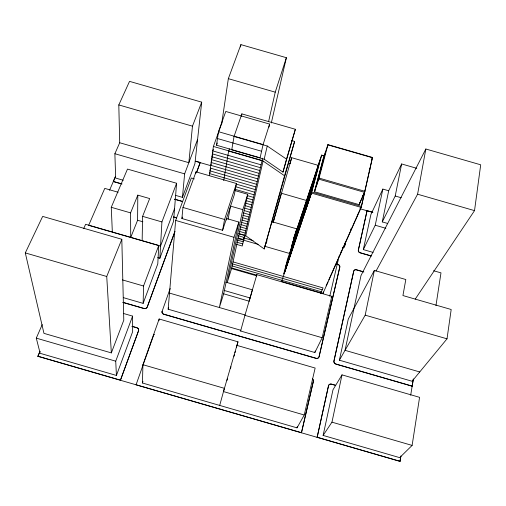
<?xml version="1.0" encoding="UTF-8"?>
<svg xmlns="http://www.w3.org/2000/svg" width="506" height="506" viewBox="0 0 506 506"><rect width="100%" height="100%" fill="white"/><g stroke="black" fill="none" stroke-linecap="round" stroke-linejoin="round"><path stroke-width="0.76" d="M157.581 257.662L159.845 258.313L173.539 221.369L176.6 183.267L127.48 169.086L111.263 207.296L112.345 232.159L130.719 237.472L137.594 220.255L137.803 195.139L149.656 198.561L142.597 216.353L142.154 240.78L160.541 246.099L174.564 208.554M123.527 297.686L143.141 303.372L143.546 286.01L158.764 245.442L85.609 224.285L83.73 228.56M236.985 345.402L315.143 368.045L304.239 414.996L297.028 427.855L142.445 383.004L142.932 364.712L159.15 318.989L237.972 341.822L236.378 347.584M158.764 245.442L157.783 263.866L143.141 303.372M159.845 258.313L161.92 221.932L176.6 183.267M159.055 320.526L159.15 318.989M322.177 337.73L244.936 315.371L256.852 274.663L331.791 296.333L322.177 337.73L314.865 352.524L240.616 331.019L240.837 330.266L168.15 309.217L175.652 220.433L191.319 177.998L194.329 178.865M175.607 195.379L182.438 197.353L184.639 173.862L197.587 139.428M181.888 218.51L182.957 207.46L196.031 171.863L236.466 183.533L234.303 194.778L222.602 230.274L181.888 218.51L182.426 217.042M201.704 102.155L192.47 126.165L188.839 162.692L119.707 142.743L118.802 104.932L129.536 81.365L201.704 102.155L194.899 163.723L182.438 197.353M195.854 173.394L196.031 171.863M195.841 161.218L200.218 162.477L196.809 171.888M415.217 299.135L474.527 210.629L480.7 164.804L425.837 149.004L360.999 275.536L345.041 350.329L419.74 371.954M209.332 175.639L213.405 146.443L221.976 122.673M447.019 338.83L451.188 309.501L402.934 295.555L405.812 279.521L374.345 270.425L348.305 318.982L339.387 360.196L412.08 381.252L447.019 338.83L365.193 315.162L339.387 360.196M269.628 124.09L263.088 144.558L260.109 157.79L216.517 145.222L218.478 131.693L225.777 111.459L269.628 124.09L268.933 127.12M221.634 123.976L228.339 78.664L240.9 44.623L286.39 57.703L271.311 122.964M435.957 305.599L440.985 272.867L433.598 270.735M412.112 445.413L419.582 397.337L342.005 374.864L332.992 389.759L323.113 435.419L399.683 457.639L412.112 445.413L331.961 422.162L323.113 435.419M240.527 46.95L240.9 44.623M39.847 351.6L37.893 356.313L399.993 461.377L400.872 455.931M410.689 395.224L413.332 378.88M399.993 461.377L400.878 456.342M363.871 272.038L356.458 269.894A2.435 2.068 26.3 0 0 353.694 271.254L333.922 361.082A2.612 2.347 33.7 0 0 335.895 364.124L412.143 386.211L413.263 379.728M223.715 180.585L228.649 151.092L229.427 148.853M234.05 136.449L231.742 149.858L264.176 159.213L282.974 172.116L295.359 129.283L241.868 113.875L234.05 136.449L267.25 146.013L286.51 159.143L282.974 172.116M241.457 116.152L241.868 113.875M222.602 230.274L224.569 219.477L236.466 183.533M375.99 271.14L417.595 194.215L425.837 149.004M226.195 220.047L226.486 218.497L238.864 222.071L223.671 293.79L219.37 307.528L234.006 237.295L238.864 222.071M228.086 219.25L230.565 206.119L242.823 209.655L227.194 282.55L231.571 268.578L247.731 194.279L234.942 190.585M387.564 223.431L382.27 221.906L395.218 196.012L401.631 163.957L416.761 168.321M365.193 315.162L374.345 270.425M382.27 221.906L388.69 190.762L401.631 163.957M331.961 422.162L342.005 374.864M373.105 252.412L363.321 249.584L375.224 225.233L382.859 189.08L388.69 190.762M363.321 249.584L370.904 214.506L382.859 189.08M335.655 385.414L331.512 384.212A2.663 2.422 37.1 0 0 328.464 385.882L317.142 437.336L328.52 385.781A2.663 2.422 37.1 0 1 331.575 384.111L335.712 385.313M372.922 212.305L367.071 210.616L358.381 250.103A2.391 2.005 25.3 0 0 360.234 252.741L371.214 255.91M268.623 121.472L275.245 92.168L286.39 57.703M362.65 195.234L362.132 197.53L364.858 191.293L319.084 178.093L314.479 191.761L359.203 204.664L364.598 192.356L318.799 179.149L327.951 144.634L372.479 157.467L361.461 206.372L354.991 220.939M324.669 155.956L321.658 155.089L311.481 193.077L281.589 281.488L322.948 293.448L361.195 207.422L372.403 157.708L327.882 144.88M359.203 204.664L359.722 202.381M357.299 215.739L357.647 214.196M262.627 158.176L242.254 246.017L236.277 244.29M351.031 228.75L350.506 231.021L352.726 226.03M291.595 140.548L294.631 141.421L264.208 248.958L245.739 235.764L263.082 161.022L228.649 151.092M345.155 243.07L345.509 241.545M345.63 241.849L344.605 246.27A2.385 2.005 23.4 0 1 342.733 247.681M312.449 378.975A2.65 2.435 34 0 1 313.322 381.492L301.45 432.788L313.372 381.391A2.65 2.435 33.9 0 0 312.499 378.874M345.687 241.716L344.662 246.144A2.391 2.005 23.4 0 1 342.79 247.554M264.176 159.213L267.25 146.013M329.773 296.181L338.21 260.09M339.071 256.763L339.431 255.233M341.063 252.285L341.417 250.748M343.087 247.719L343.441 246.207M297.028 427.855L297.383 426.337M314.865 352.524L315.219 351.006M322.948 293.448L323.309 291.93M316.889 184.481L325.719 151.237M314.751 190.718L323.536 157.689M314.479 191.761L323.473 157.923L327.951 144.634M304.055 214.816L313.758 178.763M304.928 212.235L314.656 176.082M305.807 209.629L315.561 173.375M306.699 207.005L316.471 170.642M307.597 204.342L317.388 167.878M308.502 201.66L318.325 165.082M309.419 198.947L319.261 162.262M310.349 196.201L320.209 159.415M292.727 248.326L302.107 213.715M293.486 246.08L302.892 211.369M294.258 243.816L303.682 209.003M295.03 241.526L304.479 206.612M295.808 239.218L305.282 204.203M296.598 236.884L306.092 201.767M297.395 234.525L306.914 199.307M298.198 232.146L307.743 196.828M299.008 229.743L308.578 194.317M299.83 227.314L309.419 191.787M300.659 224.866L310.273 189.238M301.494 222.393L311.133 186.657M302.341 219.889L312 184.051M303.195 217.365L312.872 181.42M283.632 273.974L284.252 271.716M284.657 270.217L288.275 256.959M290.362 250.906L284.157 273.702L311.753 192.033L361.461 206.372M291.81 245.587L292.847 241.786M284.834 271.69L293.961 238.162M285.517 269.666L294.669 236.036M286.213 267.617L296.756 228.851L271.728 221.628M286.908 265.555L296.105 231.729M287.61 263.468L296.832 229.547M288.325 261.368L297.566 227.346M289.04 259.243L298.306 225.126M289.767 257.099L299.052 222.887M290.495 254.935L299.805 220.622M291.235 252.753L300.564 218.345M291.981 250.552L301.336 216.043M219.693 405.414L224.386 388.33L142.932 364.712M240.616 331.019L245.056 314.966L169.51 293.1M233.962 356.332L234.423 354.662M234.967 352.688L235.372 351.234M249.287 300.956L252.412 289.843L225.695 282.114M256.428 276.181L256.852 274.663M264.208 248.958L284.543 175.765L294.631 141.421M266.2 243.411L267.016 240.495M318.223 165.354L291.69 157.701L273.752 220.249L272.241 219.813M290.008 163.685L291.69 157.701M237.972 341.822L223.494 391.574L304.239 414.996M226.998 380.411L227.441 378.893M230.534 368.286L230.976 366.768M273.91 219.718L273.038 222.703L281.311 193.222L307.009 200.635M286.51 159.143L295.359 129.283M244.139 238.845L245.049 235.91M244.91 235.252L244.221 237.466L238.244 235.739M245.094 235.22L243.721 239.629L238.421 238.098M242.823 209.655L247.731 194.279M293.644 238.212L294.359 236.055M294.84 234.613L296.756 228.851M293.259 240.268L321.658 155.089M285.58 266.833L290.027 253.595L264.258 246.144M168.15 309.217L168.669 307.743M142.445 383.004L142.97 381.511M143.913 362.568L136.07 384.8L301.506 432.7M144.134 362.056L145.013 359.462M145.235 358.956L145.892 356.989M146.107 356.483L146.987 353.909M147.202 353.403L150.446 344.143M150.661 343.536L151.522 341.114M151.73 340.627L152.591 338.103M152.793 337.622L153.653 335.105A2.65 2.429 -2.8 0 1 154.128 334.308M170.187 288.477L162.116 311.329A2.6 2.353 0.4 0 0 163.805 314.283L316.016 358.368A2.6 2.353 30.8 0 0 319.039 356.774L339.754 267.231A2.429 2.068 24.3 0 0 337.907 264.53L336.42 264.107M211.299 163.849L210.774 165.31L257.687 178.846M210.774 168.688L210.003 170.87L256.441 184.266M210.135 172.16L209.617 173.609L255.827 186.942M212.76 154.551L211.97 156.759L259.603 170.497M216.517 145.222L217.314 142.996M212.356 157.436L211.565 159.637L258.958 173.311M211.691 161.028L211.166 162.489L258.319 176.088M213.317 149.428L212.786 150.908L260.913 164.792M212.906 152.376L212.375 153.849L260.255 167.657M132.053 326.414L136.867 327.812A2.663 2.416 -5.8 0 1 138.536 330.842L120.422 380.259L138.536 330.728A2.663 2.416 -5.8 0 0 136.867 327.692L132.053 326.294M174.905 231.527L147.271 306.902A2.606 2.34 -2.4 0 1 143.976 308.42L122.933 302.322M196.821 171.743L200.218 162.477M174.893 231.666L147.271 307.028A2.606 2.34 -2.5 0 1 143.97 308.54L122.939 302.449M42.238 324.567L36.287 338.141L40.157 353.321L116.424 375.452L132.648 331.696L132.61 316.117L123.565 313.499M116.424 375.452L115.722 361.176L132.61 316.117M111.345 352.903L123.787 320.184L121.819 239.287L42.668 216.397L25.3 252.918L43.952 333.359L111.345 352.903L106.734 276.491L121.819 239.287M130.719 237.472L130.58 212.874L137.803 195.139M371.568 159.618L372.479 157.467M369.279 170.395L369.88 168.985M369.184 170.661L369.804 169.219M121.326 183.887L113.306 181.572L115.476 176.392M37.893 356.313L40.082 351.234M109.549 190.281L115.494 176.505M359.462 203.614L361.834 198.207M320.538 293.632L323.043 287.92L233.057 261.899M123.262 180.262L115.672 178.068L114.875 153.723L119.707 142.743M326.155 285.846L327.901 281.918M328.78 279.926L332.404 271.773M332.714 271.077L338.09 258.964M338.337 258.414L340.064 254.537M340.31 253.974L344.118 245.404M344.377 244.822L346.205 240.704M346.471 240.11L350.234 231.634M353.005 225.398L354.706 221.577M367.071 210.616L358.318 250.23A2.391 2.005 25.3 0 0 360.177 252.867L371.145 256.036M331.139 297.718L331.791 296.333M228.339 78.664L275.245 92.168M321.595 155.323L324.605 156.19M218.478 131.693L263.088 144.558M118.802 104.932L192.47 126.165M417.595 194.215L474.527 210.629M217.485 138.536L261.583 151.25M288.528 163.147L290.033 163.577M395.218 196.012L401.29 197.764M213.405 146.443L261.912 160.434M311.481 193.077L361.195 207.422M195.398 161.243L210.566 165.614M359.911 208.7L372.043 212.204M210.388 168.106L257.061 181.572M279.179 195.158L280.685 195.594M236.372 184.146L255.22 189.586M375.224 225.233L385.838 228.295M235.866 186.79L254.619 192.204M114.875 153.723L184.639 173.862M235.05 189.32L254.018 194.797M247.39 195.62L253.43 197.365M246.833 198.169L252.848 199.908M246.289 200.699L252.266 202.425M245.644 203.172L251.697 204.917M245.106 205.651L251.128 207.39M244.569 208.105L250.565 209.832M243.943 210.502L250.008 212.254M243.418 212.912L249.458 214.658M242.899 215.297L248.914 217.036M242.387 217.662L248.37 219.389M113.306 181.426L122.054 183.95M174.576 199.117L182.603 201.439M174.564 199.263L182.59 201.578M241.773 219.971L247.839 221.723M241.273 222.292L247.307 224.031M182.957 207.46L224.569 219.477M240.774 224.588L246.776 226.321M240.28 226.865L246.258 228.592M118.119 192.248L104.767 188.39L88.664 225.315L111.605 231.95M239.686 229.091L245.739 230.844M239.952 231.546L245.227 233.07M238.718 233.544L244.721 235.277M239.028 233.829L245.739 235.764M173.615 216.922L176.569 217.776M336.477 263.98L337.964 264.404A2.429 2.068 24.3 0 1 339.811 267.105L319.096 356.66A2.6 2.353 30.8 0 1 316.073 358.261L163.811 314.163A2.6 2.353 0.4 0 1 162.122 311.203M363.194 271.697L356.521 269.768A2.435 2.068 26.3 0 0 353.751 271.134L333.985 360.974A2.612 2.347 33.7 0 0 335.959 364.023L412.232 386.11M173.602 217.061L176.556 217.915M243.335 237.776L253.082 240.59M175.652 220.433L234.006 237.295M237.725 238.478L258.193 244.392M288.926 254.86L290.438 255.296M237.2 240.04L243.228 241.779M236.738 242.178L242.741 243.911M111.263 207.296L130.58 212.874M142.597 216.353L161.92 221.932M286.997 260.938L288.515 261.374M137.594 220.255L142.863 221.773M232.121 263.797L322.202 289.837M231.944 265.89L321.367 291.747M131.434 237.681L141.44 240.578M231.773 267.965L256.808 275.201M231.571 268.578L256.523 275.795M224.063 290.425L250.16 297.977M223.665 293.815L249.097 301.178M122.42 279.894L143.546 286.01M25.3 252.918L106.734 276.491M36.287 338.141L115.722 361.176M37.861 356.199L120.422 380.151M317.199 437.247L400.075 461.301M263.082 161.022L284.543 175.765M153.647 335.225A2.65 2.429 -2.8 0 1 154.121 334.422"/></g></svg>
